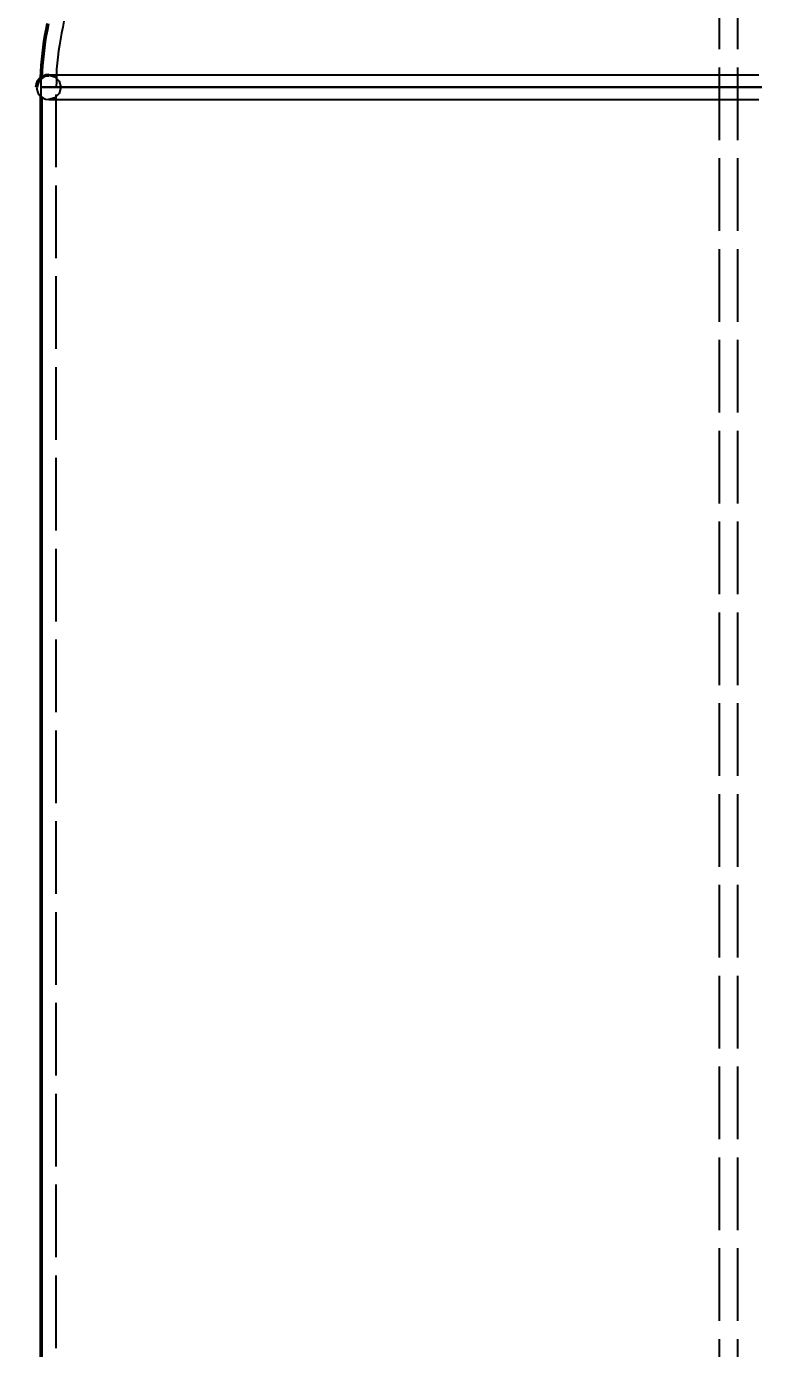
# Model space of a CAD drawing. Header units: millimetres. Extents: x 0 to 594, y 0 to 420.
# Drawn here: x 76.4 to 106.6, y 261.2 to 315.8 of the extents above; entities that cross this region are included whole.
import ezdxf

# ---------------------------------------------------------------- set-up
doc = ezdxf.new("R2010")
doc.units = ezdxf.units.MM
doc.linetypes.add('ISO02-TRAZOS', pattern=[3.75, 3, -0.75])
for name, color, linetype, lineweight in [('01-VISIBLE', 7, 'CONTINUOUS', 50), ('02-OCULTA', 4, 'ISO02-TRAZOS', 25), ('04-COTA', 3, 'CONTINUOUS', 25)]:
    doc.layers.add(name, color=color, linetype=linetype, lineweight=lineweight)
doc.styles.add('ISO3098', font='isocpeur.ttf')
doc.dimstyles.new('FLAMA-ISO', dxfattribs={"dimtxt": 3.5, "dimasz": 3, "dimexe": 2, "dimexo": 1, "dimgap": 1, "dimtad": 1, "dimdec": 1, "dimtxsty": 'ISO3098', "dimcen": 2.5, "dimclrd": 3, "dimclre": 3, "dimclrt": 3, "dimazin": 3, "dimtfac": 1, "dimtmove": 0, "dimatfit": 3, "dimlwd": 25, "dimlwe": 25})

msp = doc.modelspace()

# ---------------------------------------------------------------- linework, layer by layer
at = {"layer": '01-VISIBLE'}
msp.add_line((77, 240.101), (77, 312.913), dxfattribs=at)
for points in [[(77.006, 313.699), (77.016, 313.95), (77.032, 314.201), (77.052, 314.451), (77.077, 314.702), (77.108, 314.951), (77.143, 315.2), (77.183, 315.448), (77.228, 315.696), (77.278, 315.942)], [(77.312, 313.804), (77.183, 313.787), (77.062, 313.737), (76.959, 313.657), (76.879, 313.554), (76.83, 313.433), (76.812, 313.304)]]:
    msp.add_lwpolyline(points, dxfattribs=at)
at = {"layer": '02-OCULTA'}
for p, q in [((105, 194.876), (105, 333.251)), ((105.75, 194.876), (105.75, 333.251)), ((77, 312.913), (77, 313.304)), ((77.625, 182.501), (77.625, 313.304))]:
    msp.add_line(p, q, dxfattribs=at)
for points in [[(77.941, 316.036), (77.89, 315.79), (77.843, 315.544), (77.799, 315.297), (77.757, 315.05), (77.717, 314.803), (77.682, 314.555), (77.655, 314.306), (77.638, 314.055), (77.63, 313.805), (77.626, 313.554), (77.625, 313.304)], [(77, 313.304), (77, 313.369), (77.001, 313.435), (77.001, 313.501), (77.002, 313.567), (77.004, 313.633), (77.006, 313.699)], [(106.622, 313.804), (106.372, 313.804), (106.121, 313.804), (105.871, 313.804), (105.62, 313.804), (105.37, 313.804), (105.119, 313.804), (104.869, 313.804), (104.618, 313.804), (104.368, 313.804), (104.117, 313.804), (103.867, 313.804), (103.616, 313.804), (103.366, 313.804), (103.115, 313.804), (102.865, 313.804), (102.614, 313.804), (102.364, 313.804), (102.113, 313.804), (101.862, 313.804), (101.612, 313.804), (101.361, 313.804), (101.111, 313.804), (100.86, 313.804), (100.61, 313.804), (100.359, 313.804), (100.109, 313.804), (99.858, 313.804), (99.608, 313.804), (99.357, 313.804), (99.107, 313.804), (98.856, 313.804), (98.606, 313.804), (98.355, 313.804), (98.105, 313.804), (97.854, 313.804), (97.604, 313.804), (97.353, 313.804), (97.103, 313.804), (96.852, 313.804), (96.602, 313.804), (96.351, 313.804), (96.101, 313.804), (95.85, 313.804), (95.6, 313.804), (95.349, 313.804), (95.099, 313.804), (94.848, 313.804), (94.598, 313.804), (94.347, 313.804), (94.097, 313.804), (93.846, 313.804), (93.596, 313.804), (93.345, 313.804), (93.095, 313.804), (92.844, 313.804), (92.594, 313.804), (92.343, 313.804), (92.093, 313.804), (91.842, 313.804), (91.592, 313.804), (91.341, 313.804), (91.091, 313.804), (90.84, 313.804), (90.59, 313.804), (90.339, 313.804), (90.089, 313.804), (89.838, 313.804), (89.587, 313.804), (89.337, 313.804), (89.086, 313.804), (88.836, 313.804), (88.585, 313.804), (88.335, 313.804), (88.084, 313.804), (87.834, 313.804), (87.583, 313.804), (87.333, 313.804), (87.082, 313.804), (86.832, 313.804), (86.581, 313.804), (86.331, 313.804), (86.08, 313.804), (85.83, 313.804), (85.579, 313.804), (85.329, 313.804), (85.078, 313.804), (84.828, 313.804), (84.577, 313.804), (84.327, 313.804), (84.076, 313.804), (83.826, 313.804), (83.575, 313.804), (83.325, 313.804), (83.074, 313.804), (82.824, 313.804), (82.573, 313.804), (82.323, 313.804), (82.072, 313.804), (81.822, 313.804), (81.571, 313.804), (81.321, 313.804), (81.07, 313.804), (80.82, 313.804), (80.569, 313.804), (80.319, 313.804), (80.068, 313.804), (79.818, 313.804), (79.567, 313.804), (79.317, 313.804), (79.066, 313.804), (78.816, 313.804), (78.565, 313.804), (78.315, 313.804), (78.064, 313.804), (77.814, 313.804), (77.563, 313.804), (77.312, 313.804)], [(106.622, 313.804), (106.372, 313.804), (106.121, 313.804), (105.871, 313.804), (105.62, 313.804), (105.37, 313.804), (105.119, 313.804), (104.869, 313.804), (104.618, 313.804), (104.368, 313.804), (104.117, 313.804), (103.867, 313.804), (103.616, 313.804), (103.366, 313.804), (103.115, 313.804), (102.865, 313.804), (102.614, 313.804), (102.364, 313.804), (102.113, 313.804), (101.862, 313.804), (101.612, 313.804), (101.361, 313.804), (101.111, 313.804), (100.86, 313.804), (100.61, 313.804), (100.359, 313.804), (100.109, 313.804), (99.858, 313.804), (99.608, 313.804), (99.357, 313.804), (99.107, 313.804), (98.856, 313.804), (98.606, 313.804), (98.355, 313.804), (98.105, 313.804), (97.854, 313.804), (97.604, 313.804), (97.353, 313.804), (97.103, 313.804), (96.852, 313.804), (96.602, 313.804), (96.351, 313.804), (96.101, 313.804), (95.85, 313.804), (95.6, 313.804), (95.349, 313.804), (95.099, 313.804), (94.848, 313.804), (94.598, 313.804), (94.347, 313.804), (94.097, 313.804), (93.846, 313.804), (93.596, 313.804), (93.345, 313.804), (93.095, 313.804), (92.844, 313.804), (92.594, 313.804), (92.343, 313.804), (92.093, 313.804), (91.842, 313.804), (91.592, 313.804), (91.341, 313.804), (91.091, 313.804), (90.84, 313.804), (90.59, 313.804), (90.339, 313.804), (90.089, 313.804), (89.838, 313.804), (89.587, 313.804), (89.337, 313.804), (89.086, 313.804), (88.836, 313.804), (88.585, 313.804), (88.335, 313.804), (88.084, 313.804), (87.834, 313.804), (87.583, 313.804), (87.333, 313.804), (87.082, 313.804), (86.832, 313.804), (86.581, 313.804), (86.331, 313.804), (86.08, 313.804), (85.83, 313.804), (85.579, 313.804), (85.329, 313.804), (85.078, 313.804), (84.828, 313.804), (84.577, 313.804), (84.327, 313.804), (84.076, 313.804), (83.826, 313.804), (83.575, 313.804), (83.325, 313.804), (83.074, 313.804), (82.824, 313.804), (82.573, 313.804), (82.323, 313.804), (82.072, 313.804), (81.822, 313.804), (81.571, 313.804), (81.321, 313.804), (81.07, 313.804), (80.82, 313.804), (80.569, 313.804), (80.319, 313.804), (80.068, 313.804), (79.818, 313.804), (79.567, 313.804), (79.317, 313.804), (79.066, 313.804), (78.816, 313.804), (78.565, 313.804), (78.315, 313.804), (78.064, 313.804), (77.814, 313.804), (77.563, 313.804), (77.312, 313.804)], [(77.312, 313.804), (77.562, 313.737), (77.746, 313.554), (77.813, 313.304), (77.746, 313.054), (77.562, 312.871), (77.312, 312.804)], [(76.812, 313.304), (76.83, 313.174), (76.879, 313.054), (76.959, 312.95), (77.062, 312.871), (77.183, 312.821), (77.312, 312.804)], [(106.75, 313.304), (106.5, 313.304), (106.25, 313.304), (106, 313.304), (105.75, 313.304), (105.5, 313.304), (105.25, 313.304), (105, 313.304), (104.75, 313.304), (104.5, 313.304), (104.25, 313.304), (104, 313.304), (103.75, 313.304), (103.5, 313.304), (103.25, 313.304), (103, 313.304), (102.75, 313.304), (102.5, 313.304), (102.25, 313.304), (102, 313.304), (101.75, 313.304), (101.5, 313.304), (101.25, 313.304), (101, 313.304), (100.75, 313.304), (100.5, 313.304), (100.25, 313.304), (100, 313.304), (99.75, 313.304), (99.5, 313.304), (99.25, 313.304), (99, 313.304), (98.75, 313.304), (98.5, 313.304), (98.25, 313.304), (98, 313.304), (97.75, 313.304), (97.5, 313.304), (97.25, 313.304), (97, 313.304), (96.75, 313.304), (96.5, 313.304), (96.25, 313.304), (96, 313.304), (95.75, 313.304), (95.5, 313.304), (95.25, 313.304), (95, 313.304), (94.75, 313.304), (94.5, 313.304), (94.25, 313.304), (94, 313.304), (93.75, 313.304), (93.5, 313.304), (93.25, 313.304), (93, 313.304), (92.75, 313.304), (92.5, 313.304), (92.25, 313.304), (92, 313.304), (91.75, 313.304), (91.5, 313.304), (91.25, 313.304), (91, 313.304), (90.75, 313.304), (90.5, 313.304), (90.25, 313.304), (90, 313.304), (89.75, 313.304), (89.5, 313.304), (89.25, 313.304), (89, 313.304), (88.75, 313.304), (88.5, 313.304), (88.25, 313.304), (88, 313.304), (87.75, 313.304), (87.5, 313.304), (87.25, 313.304), (87, 313.304), (86.75, 313.304), (86.5, 313.304), (86.25, 313.304), (86, 313.304), (85.75, 313.304), (85.5, 313.304), (85.25, 313.304), (85, 313.304), (84.75, 313.304), (84.5, 313.304), (84.25, 313.304), (84, 313.304), (83.75, 313.304), (83.5, 313.304), (83.25, 313.304), (83, 313.304), (82.75, 313.304), (82.5, 313.304), (82.25, 313.304), (82, 313.304), (81.75, 313.304), (81.5, 313.304), (81.25, 313.304), (81, 313.304), (80.75, 313.304), (80.5, 313.304), (80.25, 313.304), (80, 313.304), (79.75, 313.304), (79.5, 313.304), (79.25, 313.304), (79, 313.304), (78.75, 313.304), (78.5, 313.304), (78.25, 313.304), (78, 313.304), (77.75, 313.304), (77.5, 313.304), (77.25, 313.304), (77, 313.304)], [(77, 313.304), (77.25, 313.304), (77.5, 313.304), (77.75, 313.304), (78, 313.304), (78.25, 313.304), (78.5, 313.304), (78.75, 313.304), (79, 313.304), (79.25, 313.304), (79.5, 313.304), (79.75, 313.304), (80, 313.304), (80.25, 313.304), (80.5, 313.304), (80.75, 313.304), (81, 313.304), (81.25, 313.304), (81.5, 313.304), (81.75, 313.304), (82, 313.304), (82.25, 313.304), (82.5, 313.304), (82.75, 313.304), (83, 313.304), (83.25, 313.304), (83.5, 313.304), (83.75, 313.304), (84, 313.304), (84.25, 313.304), (84.5, 313.304), (84.75, 313.304), (85, 313.304), (85.25, 313.304), (85.5, 313.304), (85.75, 313.304), (86, 313.304), (86.25, 313.304), (86.5, 313.304), (86.75, 313.304), (87, 313.304), (87.25, 313.304), (87.5, 313.304), (87.75, 313.304), (88, 313.304), (88.25, 313.304), (88.5, 313.304), (88.75, 313.304), (89, 313.304), (89.25, 313.304), (89.5, 313.304), (89.75, 313.304), (90, 313.304), (90.25, 313.304), (90.5, 313.304), (90.75, 313.304), (91, 313.304), (91.25, 313.304), (91.5, 313.304), (91.75, 313.304), (92, 313.304), (92.25, 313.304), (92.5, 313.304), (92.75, 313.304), (93, 313.304), (93.25, 313.304), (93.5, 313.304), (93.75, 313.304), (94, 313.304), (94.25, 313.304), (94.5, 313.304), (94.75, 313.304), (95, 313.304), (95.25, 313.304), (95.5, 313.304), (95.75, 313.304), (96, 313.304), (96.25, 313.304), (96.5, 313.304), (96.75, 313.304), (97, 313.304), (97.25, 313.304), (97.5, 313.304), (97.75, 313.304), (98, 313.304), (98.25, 313.304), (98.5, 313.304), (98.75, 313.304), (99, 313.304), (99.25, 313.304), (99.5, 313.304), (99.75, 313.304), (100, 313.304), (100.25, 313.304), (100.5, 313.304), (100.75, 313.304), (101, 313.304), (101.25, 313.304), (101.5, 313.304), (101.75, 313.304), (102, 313.304), (102.25, 313.304), (102.5, 313.304), (102.75, 313.304), (103, 313.304), (103.25, 313.304), (103.5, 313.304), (103.75, 313.304), (104, 313.304), (104.25, 313.304), (104.5, 313.304), (104.75, 313.304), (105, 313.304), (105.25, 313.304), (105.5, 313.304), (105.75, 313.304), (106, 313.304), (106.25, 313.304), (106.5, 313.304), (106.75, 313.304)], [(106.75, 313.304), (106.5, 313.304), (106.25, 313.304), (106, 313.304), (105.75, 313.304), (105.5, 313.304), (105.25, 313.304), (105, 313.304), (104.75, 313.304), (104.5, 313.304), (104.25, 313.304), (104, 313.304), (103.75, 313.304), (103.5, 313.304), (103.25, 313.304), (103, 313.304), (102.75, 313.304), (102.5, 313.304), (102.25, 313.304), (102, 313.304), (101.75, 313.304), (101.5, 313.304), (101.25, 313.304), (101, 313.304), (100.75, 313.304), (100.5, 313.304), (100.25, 313.304), (100, 313.304), (99.75, 313.304), (99.5, 313.304), (99.25, 313.304), (99, 313.304), (98.75, 313.304), (98.5, 313.304), (98.25, 313.304), (98, 313.304), (97.75, 313.304), (97.5, 313.304), (97.25, 313.304), (97, 313.304), (96.75, 313.304), (96.5, 313.304), (96.25, 313.304), (96, 313.304), (95.75, 313.304), (95.5, 313.304), (95.25, 313.304), (95, 313.304), (94.75, 313.304), (94.5, 313.304), (94.25, 313.304), (94, 313.304), (93.75, 313.304), (93.5, 313.304), (93.25, 313.304), (93, 313.304), (92.75, 313.304), (92.5, 313.304), (92.25, 313.304), (92, 313.304), (91.75, 313.304), (91.5, 313.304), (91.25, 313.304), (91, 313.304), (90.75, 313.304), (90.5, 313.304), (90.25, 313.304), (90, 313.304), (89.75, 313.304), (89.5, 313.304), (89.25, 313.304), (89, 313.304), (88.75, 313.304), (88.5, 313.304), (88.25, 313.304), (88, 313.304), (87.75, 313.304), (87.5, 313.304), (87.25, 313.304), (87, 313.304), (86.75, 313.304), (86.5, 313.304), (86.25, 313.304), (86, 313.304), (85.75, 313.304), (85.5, 313.304), (85.25, 313.304), (85, 313.304), (84.75, 313.304), (84.5, 313.304), (84.25, 313.304), (84, 313.304), (83.75, 313.304), (83.5, 313.304), (83.25, 313.304), (83, 313.304), (82.75, 313.304), (82.5, 313.304), (82.25, 313.304), (82, 313.304), (81.75, 313.304), (81.5, 313.304), (81.25, 313.304), (81, 313.304), (80.75, 313.304), (80.5, 313.304), (80.25, 313.304), (80, 313.304), (79.75, 313.304), (79.5, 313.304), (79.25, 313.304), (79, 313.304), (78.75, 313.304), (78.5, 313.304), (78.25, 313.304), (78, 313.304), (77.75, 313.304), (77.5, 313.304), (77.25, 313.304), (77, 313.304)], [(77, 313.304), (77.25, 313.304), (77.5, 313.304), (77.75, 313.304), (78, 313.304), (78.25, 313.304), (78.5, 313.304), (78.75, 313.304), (79, 313.304), (79.25, 313.304), (79.5, 313.304), (79.75, 313.304), (80, 313.304), (80.25, 313.304), (80.5, 313.304), (80.75, 313.304), (81, 313.304), (81.25, 313.304), (81.5, 313.304), (81.75, 313.304), (82, 313.304), (82.25, 313.304), (82.5, 313.304), (82.75, 313.304), (83, 313.304), (83.25, 313.304), (83.5, 313.304), (83.75, 313.304), (84, 313.304), (84.25, 313.304), (84.5, 313.304), (84.75, 313.304), (85, 313.304), (85.25, 313.304), (85.5, 313.304), (85.75, 313.304), (86, 313.304), (86.25, 313.304), (86.5, 313.304), (86.75, 313.304), (87, 313.304), (87.25, 313.304), (87.5, 313.304), (87.75, 313.304), (88, 313.304), (88.25, 313.304), (88.5, 313.304), (88.75, 313.304), (89, 313.304), (89.25, 313.304), (89.5, 313.304), (89.75, 313.304), (90, 313.304), (90.25, 313.304), (90.5, 313.304), (90.75, 313.304), (91, 313.304), (91.25, 313.304), (91.5, 313.304), (91.75, 313.304), (92, 313.304), (92.25, 313.304), (92.5, 313.304), (92.75, 313.304), (93, 313.304), (93.25, 313.304), (93.5, 313.304), (93.75, 313.304), (94, 313.304), (94.25, 313.304), (94.5, 313.304), (94.75, 313.304), (95, 313.304), (95.25, 313.304), (95.5, 313.304), (95.75, 313.304), (96, 313.304), (96.25, 313.304), (96.5, 313.304), (96.75, 313.304), (97, 313.304), (97.25, 313.304), (97.5, 313.304), (97.75, 313.304), (98, 313.304), (98.25, 313.304), (98.5, 313.304), (98.75, 313.304), (99, 313.304), (99.25, 313.304), (99.5, 313.304), (99.75, 313.304), (100, 313.304), (100.25, 313.304), (100.5, 313.304), (100.75, 313.304), (101, 313.304), (101.25, 313.304), (101.5, 313.304), (101.75, 313.304), (102, 313.304), (102.25, 313.304), (102.5, 313.304), (102.75, 313.304), (103, 313.304), (103.25, 313.304), (103.5, 313.304), (103.75, 313.304), (104, 313.304), (104.25, 313.304), (104.5, 313.304), (104.75, 313.304), (105, 313.304), (105.25, 313.304), (105.5, 313.304), (105.75, 313.304), (106, 313.304), (106.25, 313.304), (106.5, 313.304), (106.75, 313.304)], [(77.312, 312.804), (77.563, 312.804), (77.813, 312.804), (78.064, 312.804), (78.314, 312.804), (78.565, 312.804), (78.815, 312.804), (79.066, 312.804), (79.317, 312.804), (79.567, 312.804), (79.818, 312.804), (80.068, 312.804), (80.319, 312.804), (80.569, 312.804), (80.82, 312.804), (81.07, 312.804), (81.321, 312.804), (81.571, 312.804), (81.822, 312.804), (82.072, 312.804), (82.323, 312.804), (82.573, 312.804), (82.824, 312.804), (83.074, 312.804), (83.325, 312.804), (83.575, 312.804), (83.826, 312.804), (84.076, 312.804), (84.327, 312.804), (84.577, 312.804), (84.828, 312.804), (85.078, 312.804), (85.329, 312.804), (85.579, 312.804), (85.83, 312.804), (86.08, 312.804), (86.331, 312.804), (86.581, 312.804), (86.832, 312.804), (87.082, 312.804), (87.333, 312.804), (87.583, 312.804), (87.834, 312.804), (88.084, 312.804), (88.335, 312.804), (88.585, 312.804), (88.836, 312.804), (89.086, 312.804), (89.337, 312.804), (89.587, 312.804), (89.838, 312.804), (90.089, 312.804), (90.339, 312.804), (90.59, 312.804), (90.84, 312.804), (91.091, 312.804), (91.341, 312.804), (91.592, 312.804), (91.842, 312.804), (92.093, 312.804), (92.343, 312.804), (92.594, 312.804), (92.844, 312.804), (93.095, 312.804), (93.345, 312.804), (93.596, 312.804), (93.846, 312.804), (94.097, 312.804), (94.347, 312.804), (94.598, 312.804), (94.848, 312.804), (95.099, 312.804), (95.349, 312.804), (95.6, 312.804), (95.85, 312.804), (96.101, 312.804), (96.351, 312.804), (96.602, 312.804), (96.852, 312.804), (97.103, 312.804), (97.353, 312.804), (97.604, 312.804), (97.854, 312.804), (98.105, 312.804), (98.355, 312.804), (98.606, 312.804), (98.856, 312.804), (99.107, 312.804), (99.357, 312.804), (99.608, 312.804), (99.858, 312.804), (100.109, 312.804), (100.359, 312.804), (100.61, 312.804), (100.86, 312.804), (101.111, 312.804), (101.361, 312.804), (101.612, 312.804), (101.862, 312.804), (102.113, 312.804), (102.364, 312.804), (102.614, 312.804), (102.865, 312.804), (103.115, 312.804), (103.366, 312.804), (103.616, 312.804), (103.867, 312.804), (104.117, 312.804), (104.368, 312.804), (104.618, 312.804), (104.869, 312.804), (105.119, 312.804), (105.37, 312.804), (105.62, 312.804), (105.871, 312.804), (106.121, 312.804), (106.372, 312.804), (106.622, 312.804)], [(77.312, 312.804), (77.563, 312.804), (77.813, 312.804), (78.064, 312.804), (78.314, 312.804), (78.565, 312.804), (78.815, 312.804), (79.066, 312.804), (79.316, 312.804), (79.567, 312.804), (79.817, 312.804), (80.068, 312.804), (80.318, 312.804), (80.569, 312.804), (80.819, 312.804), (81.07, 312.804), (81.32, 312.804), (81.571, 312.804), (81.821, 312.804), (82.072, 312.804), (82.323, 312.804), (82.573, 312.804), (82.824, 312.804), (83.074, 312.804), (83.325, 312.804), (83.575, 312.804), (83.826, 312.804), (84.076, 312.804), (84.327, 312.804), (84.577, 312.804), (84.828, 312.804), (85.078, 312.804), (85.329, 312.804), (85.579, 312.804), (85.83, 312.804), (86.08, 312.804), (86.331, 312.804), (86.581, 312.804), (86.832, 312.804), (87.082, 312.804), (87.333, 312.804), (87.583, 312.804), (87.834, 312.804), (88.084, 312.804), (88.335, 312.804), (88.585, 312.804), (88.836, 312.804), (89.086, 312.804), (89.337, 312.804), (89.587, 312.804), (89.838, 312.804), (90.089, 312.804), (90.339, 312.804), (90.59, 312.804), (90.84, 312.804), (91.091, 312.804), (91.341, 312.804), (91.592, 312.804), (91.842, 312.804), (92.093, 312.804), (92.343, 312.804), (92.594, 312.804), (92.844, 312.804), (93.095, 312.804), (93.345, 312.804), (93.596, 312.804), (93.846, 312.804), (94.097, 312.804), (94.347, 312.804), (94.598, 312.804), (94.848, 312.804), (95.099, 312.804), (95.349, 312.804), (95.6, 312.804), (95.85, 312.804), (96.101, 312.804), (96.351, 312.804), (96.602, 312.804), (96.852, 312.804), (97.103, 312.804), (97.353, 312.804), (97.604, 312.804), (97.854, 312.804), (98.105, 312.804), (98.355, 312.804), (98.606, 312.804), (98.856, 312.804), (99.107, 312.804), (99.357, 312.804), (99.608, 312.804), (99.858, 312.804), (100.109, 312.804), (100.359, 312.804), (100.61, 312.804), (100.86, 312.804), (101.111, 312.804), (101.361, 312.804), (101.612, 312.804), (101.862, 312.804), (102.113, 312.804), (102.364, 312.804), (102.614, 312.804), (102.865, 312.804), (103.115, 312.804), (103.366, 312.804), (103.616, 312.804), (103.867, 312.804), (104.117, 312.804), (104.368, 312.804), (104.618, 312.804), (104.869, 312.804), (105.119, 312.804), (105.37, 312.804), (105.62, 312.804), (105.871, 312.804), (106.121, 312.804), (106.372, 312.804), (106.622, 312.804)], [(106.625, 313.304), (106.375, 313.304), (106.125, 313.304), (105.875, 313.304), (105.625, 313.304), (105.375, 313.304), (105.125, 313.304), (104.875, 313.304), (104.625, 313.304), (104.375, 313.304), (104.125, 313.304), (103.875, 313.304), (103.625, 313.304), (103.375, 313.304), (103.125, 313.304), (102.875, 313.304), (102.625, 313.304), (102.375, 313.304), (102.125, 313.304), (101.875, 313.304), (101.625, 313.304), (101.375, 313.304), (101.125, 313.304), (100.875, 313.304), (100.625, 313.304), (100.375, 313.304), (100.125, 313.304), (99.875, 313.304), (99.625, 313.304), (99.375, 313.304), (99.125, 313.304), (98.875, 313.304), (98.625, 313.304), (98.375, 313.304), (98.125, 313.304), (97.875, 313.304), (97.625, 313.304), (97.375, 313.304), (97.125, 313.304), (96.875, 313.304), (96.625, 313.304), (96.375, 313.304), (96.125, 313.304), (95.875, 313.304), (95.625, 313.304), (95.375, 313.304), (95.125, 313.304), (94.875, 313.304), (94.625, 313.304), (94.375, 313.304), (94.125, 313.304), (93.875, 313.304), (93.625, 313.304), (93.375, 313.304), (93.125, 313.304), (92.875, 313.304), (92.625, 313.304), (92.375, 313.304), (92.125, 313.304), (91.875, 313.304), (91.625, 313.304), (91.375, 313.304), (91.125, 313.304), (90.875, 313.304), (90.625, 313.304), (90.375, 313.304), (90.125, 313.304), (89.875, 313.304), (89.625, 313.304), (89.375, 313.304), (89.125, 313.304), (88.875, 313.304), (88.625, 313.304), (88.375, 313.304), (88.125, 313.304), (87.875, 313.304), (87.625, 313.304), (87.375, 313.304), (87.125, 313.304), (86.875, 313.304), (86.625, 313.304), (86.375, 313.304), (86.125, 313.304), (85.875, 313.304), (85.625, 313.304), (85.375, 313.304), (85.125, 313.304), (84.875, 313.304), (84.625, 313.304), (84.375, 313.304), (84.125, 313.304), (83.875, 313.304), (83.625, 313.304), (83.375, 313.304), (83.125, 313.304), (82.875, 313.304), (82.625, 313.304), (82.375, 313.304), (82.125, 313.304), (81.875, 313.304), (81.625, 313.304), (81.375, 313.304), (81.125, 313.304), (80.875, 313.304), (80.625, 313.304), (80.375, 313.304), (80.125, 313.304), (79.875, 313.304), (79.625, 313.304), (79.375, 313.304), (79.125, 313.304), (78.875, 313.304), (78.625, 313.304), (78.375, 313.304), (78.125, 313.304), (77.875, 313.304), (77.625, 313.304)], [(77.625, 313.304), (77.875, 313.304), (78.125, 313.304), (78.375, 313.304), (78.625, 313.304), (78.875, 313.304), (79.125, 313.304), (79.375, 313.304), (79.625, 313.304), (79.875, 313.304), (80.125, 313.304), (80.375, 313.304), (80.625, 313.304), (80.875, 313.304), (81.125, 313.304), (81.375, 313.304), (81.625, 313.304), (81.875, 313.304), (82.125, 313.304), (82.375, 313.304), (82.625, 313.304), (82.875, 313.304), (83.125, 313.304), (83.375, 313.304), (83.625, 313.304), (83.875, 313.304), (84.125, 313.304), (84.375, 313.304), (84.625, 313.304), (84.875, 313.304), (85.125, 313.304), (85.375, 313.304), (85.625, 313.304), (85.875, 313.304), (86.125, 313.304), (86.375, 313.304), (86.625, 313.304), (86.875, 313.304), (87.125, 313.304), (87.375, 313.304), (87.625, 313.304), (87.875, 313.304), (88.125, 313.304), (88.375, 313.304), (88.625, 313.304), (88.875, 313.304), (89.125, 313.304), (89.375, 313.304), (89.625, 313.304), (89.875, 313.304), (90.125, 313.304), (90.375, 313.304), (90.625, 313.304), (90.875, 313.304), (91.125, 313.304), (91.375, 313.304), (91.625, 313.304), (91.875, 313.304), (92.125, 313.304), (92.375, 313.304), (92.625, 313.304), (92.875, 313.304), (93.125, 313.304), (93.375, 313.304), (93.625, 313.304), (93.875, 313.304), (94.125, 313.304), (94.375, 313.304), (94.625, 313.304), (94.875, 313.304), (95.125, 313.304), (95.375, 313.304), (95.625, 313.304), (95.875, 313.304), (96.125, 313.304), (96.375, 313.304), (96.625, 313.304), (96.875, 313.304), (97.125, 313.304), (97.375, 313.304), (97.625, 313.304), (97.875, 313.304), (98.125, 313.304), (98.375, 313.304), (98.625, 313.304), (98.875, 313.304), (99.125, 313.304), (99.375, 313.304), (99.625, 313.304), (99.875, 313.304), (100.125, 313.304), (100.375, 313.304), (100.625, 313.304), (100.875, 313.304), (101.125, 313.304), (101.375, 313.304), (101.625, 313.304), (101.875, 313.304), (102.125, 313.304), (102.375, 313.304), (102.625, 313.304), (102.875, 313.304), (103.125, 313.304), (103.375, 313.304), (103.625, 313.304), (103.875, 313.304), (104.125, 313.304), (104.375, 313.304), (104.625, 313.304), (104.875, 313.304), (105.125, 313.304), (105.375, 313.304), (105.625, 313.304), (105.875, 313.304), (106.125, 313.304), (106.375, 313.304), (106.625, 313.304)], [(106.625, 313.304), (106.375, 313.304), (106.125, 313.304), (105.875, 313.304), (105.625, 313.304), (105.375, 313.304), (105.125, 313.304), (104.875, 313.304), (104.625, 313.304), (104.375, 313.304), (104.125, 313.304), (103.875, 313.304), (103.625, 313.304), (103.375, 313.304), (103.125, 313.304), (102.875, 313.304), (102.625, 313.304), (102.375, 313.304), (102.125, 313.304), (101.875, 313.304), (101.625, 313.304), (101.375, 313.304), (101.125, 313.304), (100.875, 313.304), (100.625, 313.304), (100.375, 313.304), (100.125, 313.304), (99.875, 313.304), (99.625, 313.304), (99.375, 313.304), (99.125, 313.304), (98.875, 313.304), (98.625, 313.304), (98.375, 313.304), (98.125, 313.304), (97.875, 313.304), (97.625, 313.304), (97.375, 313.304), (97.125, 313.304), (96.875, 313.304), (96.625, 313.304), (96.375, 313.304), (96.125, 313.304), (95.875, 313.304), (95.625, 313.304), (95.375, 313.304), (95.125, 313.304), (94.875, 313.304), (94.625, 313.304), (94.375, 313.304), (94.125, 313.304), (93.875, 313.304), (93.625, 313.304), (93.375, 313.304), (93.125, 313.304), (92.875, 313.304), (92.625, 313.304), (92.375, 313.304), (92.125, 313.304), (91.875, 313.304), (91.625, 313.304), (91.375, 313.304), (91.125, 313.304), (90.875, 313.304), (90.625, 313.304), (90.375, 313.304), (90.125, 313.304), (89.875, 313.304), (89.625, 313.304), (89.375, 313.304), (89.125, 313.304), (88.875, 313.304), (88.625, 313.304), (88.375, 313.304), (88.125, 313.304), (87.875, 313.304), (87.625, 313.304), (87.375, 313.304), (87.125, 313.304), (86.875, 313.304), (86.625, 313.304), (86.375, 313.304), (86.125, 313.304), (85.875, 313.304), (85.625, 313.304), (85.375, 313.304), (85.125, 313.304), (84.875, 313.304), (84.625, 313.304), (84.375, 313.304), (84.125, 313.304), (83.875, 313.304), (83.625, 313.304), (83.375, 313.304), (83.125, 313.304), (82.875, 313.304), (82.625, 313.304), (82.375, 313.304), (82.125, 313.304), (81.875, 313.304), (81.625, 313.304), (81.375, 313.304), (81.125, 313.304), (80.875, 313.304), (80.625, 313.304), (80.375, 313.304), (80.125, 313.304), (79.875, 313.304), (79.625, 313.304), (79.375, 313.304), (79.125, 313.304), (78.875, 313.304), (78.625, 313.304), (78.375, 313.304), (78.125, 313.304), (77.875, 313.304), (77.625, 313.304)], [(77.625, 313.304), (77.875, 313.304), (78.125, 313.304), (78.375, 313.304), (78.625, 313.304), (78.875, 313.304), (79.125, 313.304), (79.375, 313.304), (79.625, 313.304), (79.875, 313.304), (80.125, 313.304), (80.375, 313.304), (80.625, 313.304), (80.875, 313.304), (81.125, 313.304), (81.375, 313.304), (81.625, 313.304), (81.875, 313.304), (82.125, 313.304), (82.375, 313.304), (82.625, 313.304), (82.875, 313.304), (83.125, 313.304), (83.375, 313.304), (83.625, 313.304), (83.875, 313.304), (84.125, 313.304), (84.375, 313.304), (84.625, 313.304), (84.875, 313.304), (85.125, 313.304), (85.375, 313.304), (85.625, 313.304), (85.875, 313.304), (86.125, 313.304), (86.375, 313.304), (86.625, 313.304), (86.875, 313.304), (87.125, 313.304), (87.375, 313.304), (87.625, 313.304), (87.875, 313.304), (88.125, 313.304), (88.375, 313.304), (88.625, 313.304), (88.875, 313.304), (89.125, 313.304), (89.375, 313.304), (89.625, 313.304), (89.875, 313.304), (90.125, 313.304), (90.375, 313.304), (90.625, 313.304), (90.875, 313.304), (91.125, 313.304), (91.375, 313.304), (91.625, 313.304), (91.875, 313.304), (92.125, 313.304), (92.375, 313.304), (92.625, 313.304), (92.875, 313.304), (93.125, 313.304), (93.375, 313.304), (93.625, 313.304), (93.875, 313.304), (94.125, 313.304), (94.375, 313.304), (94.625, 313.304), (94.875, 313.304), (95.125, 313.304), (95.375, 313.304), (95.625, 313.304), (95.875, 313.304), (96.125, 313.304), (96.375, 313.304), (96.625, 313.304), (96.875, 313.304), (97.125, 313.304), (97.375, 313.304), (97.625, 313.304), (97.875, 313.304), (98.125, 313.304), (98.375, 313.304), (98.625, 313.304), (98.875, 313.304), (99.125, 313.304), (99.375, 313.304), (99.625, 313.304), (99.875, 313.304), (100.125, 313.304), (100.375, 313.304), (100.625, 313.304), (100.875, 313.304), (101.125, 313.304), (101.375, 313.304), (101.625, 313.304), (101.875, 313.304), (102.125, 313.304), (102.375, 313.304), (102.625, 313.304), (102.875, 313.304), (103.125, 313.304), (103.375, 313.304), (103.625, 313.304), (103.875, 313.304), (104.125, 313.304), (104.375, 313.304), (104.625, 313.304), (104.875, 313.304), (105.125, 313.304), (105.375, 313.304), (105.625, 313.304), (105.875, 313.304), (106.125, 313.304), (106.375, 313.304), (106.625, 313.304)]]:
    msp.add_lwpolyline(points, dxfattribs=at)

# ---------------------------------------------------------------- dimensions: what is measured, and where the dimension line sits
at = {"layer": '04-COTA'}
msp.add_linear_dim(base=(53, 182.501), p1=(77, 182.501), p2=(105, 339.251), angle=90, dimstyle='FLAMA-ISO', override={"dimlfac": 2}, dxfattribs=at).render()

doc.saveas('drawing.dxf')
